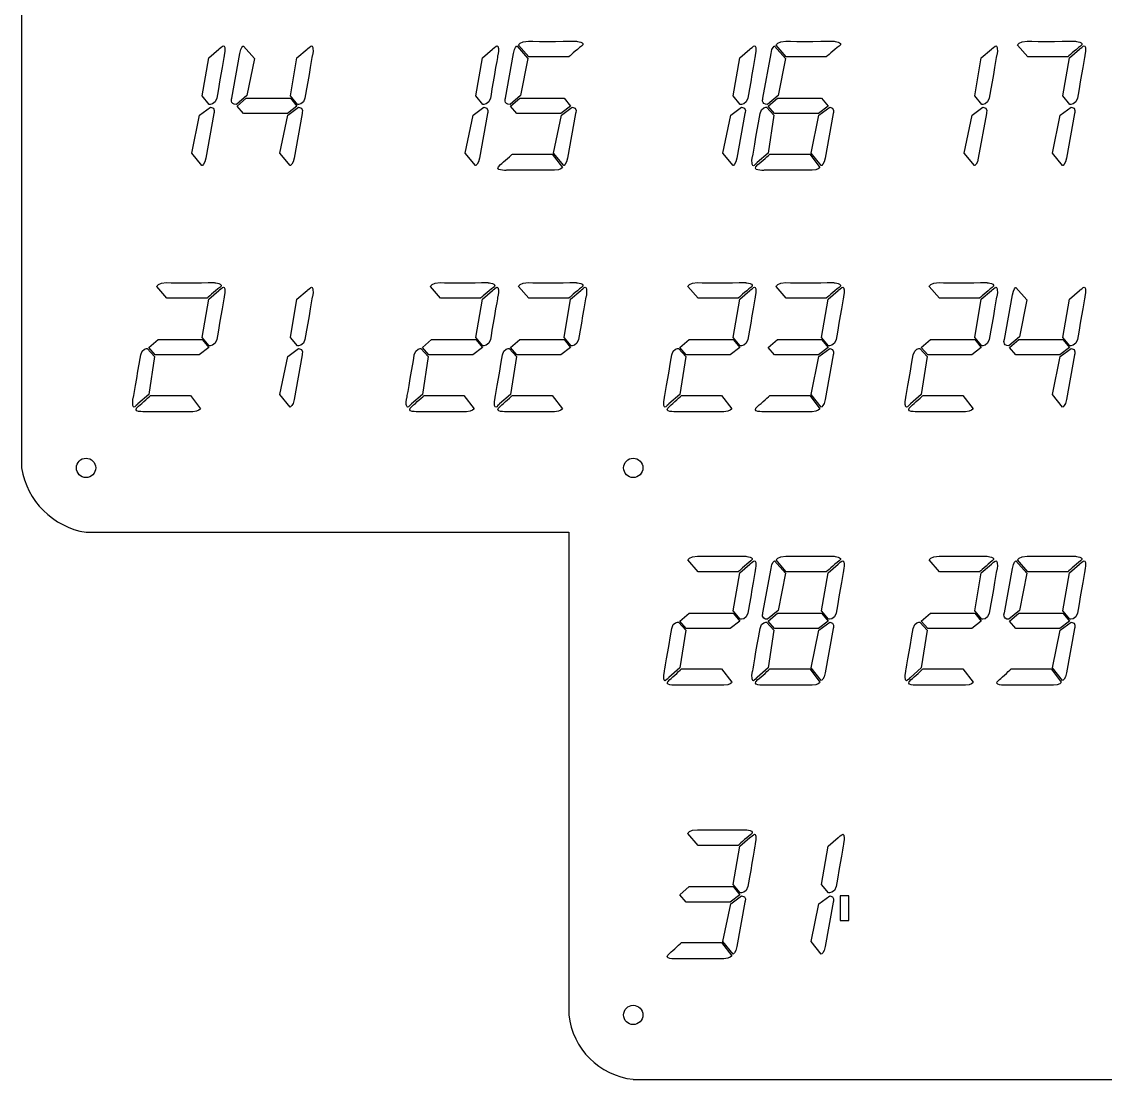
# Model space of a CAD drawing. Header units: millimetres. Extents: x 1990 to 2595, y 1357 to 1962.
# Drawn here: x 1989.5 to 2326.2, y 1357.1 to 1685.7 of the extents above; entities that cross this region are included whole.
import ezdxf

# ---------------------------------------------------------------- set-up
doc = ezdxf.new("R2010")
doc.units = ezdxf.units.MM

msp = doc.modelspace()

# ---------------------------------------------------------------- linework, layer by layer
at = {"color": 7, "linetype": 'Continuous', "lineweight": 25}
for p, q in [((1989.54, 1772.09), (1989.54, 1547.09)), ((2047.66, 1674.51), (2050.81, 1677.22)), ((2058.43, 1678.18), (2061.84, 1674.33)), ((2075.06, 1674.51), (2078.22, 1677.22)), ((2132.66, 1674.51), (2135.81, 1677.22)), ((2143.43, 1678.18), (2146.84, 1674.33)), ((2147.09, 1674.79), (2143.91, 1678.48)), ((2212.66, 1674.51), (2215.81, 1677.22)), ((2223.43, 1678.18), (2226.84, 1674.33)), ((2227.09, 1674.79), (2223.91, 1678.48)), ((2287.66, 1674.51), (2290.81, 1677.22)), ((2302.09, 1674.79), (2298.91, 1678.48)), ((2315.06, 1674.51), (2318.22, 1677.22)), ((2045.63, 1662.65), (2047.66, 1674.51)), ((2054.85, 1662.01), (2057.34, 1675.82)), ((2061.84, 1674.33), (2059.54, 1662.77)), ((2073.03, 1662.65), (2075.06, 1674.51)), ((2130.63, 1662.65), (2132.66, 1674.51)), ((2139.85, 1662.01), (2142.34, 1675.82)), ((2146.84, 1674.33), (2144.54, 1662.77)), ((2159.52, 1674.79), (2147.09, 1674.79)), ((2210.63, 1662.65), (2212.66, 1674.51)), ((2219.85, 1662.01), (2222.34, 1675.82)), ((2226.84, 1674.33), (2224.54, 1662.77)), ((2239.52, 1674.79), (2227.09, 1674.79)), ((2285.63, 1662.65), (2287.66, 1674.51)), ((2314.52, 1674.79), (2302.09, 1674.79)), ((2313.03, 1662.65), (2315.06, 1674.51)), ((2047.81, 1660.03), (2045.63, 1662.65)), ((2059.54, 1662.77), (2056.27, 1660.03)), ((2056.44, 1659.45), (2059.31, 1661.96)), ((2059.31, 1661.96), (2073.03, 1661.96)), ((2075.21, 1660.03), (2073.03, 1662.65)), ((2073.03, 1661.96), (2075.06, 1659.45)), ((2132.81, 1660.03), (2130.63, 1662.65)), ((2144.54, 1662.77), (2141.27, 1660.03)), ((2141.44, 1659.45), (2144.31, 1661.96)), ((2144.31, 1661.96), (2158.03, 1661.96)), ((2158.03, 1661.96), (2160.06, 1659.45)), ((2212.81, 1660.03), (2210.63, 1662.65)), ((2224.54, 1662.77), (2221.27, 1660.03)), ((2221.44, 1659.45), (2224.31, 1661.96)), ((2224.31, 1661.96), (2238.03, 1661.96)), ((2238.03, 1661.96), (2240.06, 1659.45)), ((2287.81, 1660.03), (2285.63, 1662.65)), ((2315.21, 1660.03), (2313.03, 1662.65)), ((2042.37, 1644.91), (2044.82, 1656.65)), ((2044.82, 1656.65), (2048.17, 1659.16)), ((2049.24, 1657.18), (2046.75, 1643.37)), ((2058.42, 1657.18), (2056.44, 1659.45)), ((2072.08, 1657.18), (2058.42, 1657.18)), ((2069.77, 1644.91), (2072.22, 1656.65)), ((2075.06, 1659.45), (2072.08, 1657.18)), ((2072.22, 1656.65), (2075.57, 1659.16)), ((2076.64, 1657.18), (2074.15, 1643.37)), ((2127.37, 1644.91), (2129.82, 1656.65)), ((2129.82, 1656.65), (2133.17, 1659.16)), ((2134.24, 1657.18), (2131.75, 1643.37)), ((2143.42, 1657.18), (2141.44, 1659.45)), ((2157.08, 1657.18), (2143.42, 1657.18)), ((2154.77, 1644.91), (2157.22, 1656.65)), ((2160.06, 1659.45), (2157.08, 1657.18)), ((2157.22, 1656.65), (2160.57, 1659.16)), ((2161.64, 1657.18), (2159.15, 1643.37)), ((2207.37, 1644.91), (2209.82, 1656.65)), ((2209.82, 1656.65), (2213.17, 1659.16)), ((2214.24, 1657.18), (2211.75, 1643.37)), ((2220.97, 1659.16), (2223.23, 1656.7)), ((2223.23, 1656.7), (2221.43, 1644.91)), ((2223.42, 1657.18), (2221.44, 1659.45)), ((2237.08, 1657.18), (2223.42, 1657.18)), ((2234.77, 1644.91), (2237.22, 1656.65)), ((2240.06, 1659.45), (2237.08, 1657.18)), ((2237.22, 1656.65), (2240.57, 1659.16)), ((2241.64, 1657.18), (2239.15, 1643.37)), ((2282.37, 1644.91), (2284.82, 1656.65)), ((2284.82, 1656.65), (2288.17, 1659.16)), ((2289.24, 1657.18), (2286.75, 1643.37)), ((2309.77, 1644.91), (2312.22, 1656.65)), ((2312.22, 1656.65), (2315.57, 1659.16)), ((2316.64, 1657.18), (2314.15, 1643.37)), ((2045.54, 1641), (2042.37, 1644.91)), ((2072.94, 1641), (2069.77, 1644.91)), ((2130.54, 1641), (2127.37, 1644.91)), ((2141.98, 1644.62), (2154.36, 1644.62)), ((2154.36, 1644.62), (2157.53, 1640.47)), ((2157.94, 1641), (2154.77, 1644.91)), ((2210.54, 1641), (2207.37, 1644.91)), ((2221.43, 1644.91), (2218.04, 1641.97)), ((2221.98, 1644.62), (2234.36, 1644.62)), ((2234.36, 1644.62), (2237.53, 1640.47)), ((2237.94, 1641), (2234.77, 1644.91)), ((2285.54, 1641), (2282.37, 1644.91)), ((2312.94, 1641), (2309.77, 1644.91)), ((2034.69, 1599.79), (2031.51, 1603.48)), ((2119.69, 1599.79), (2116.51, 1603.48)), ((2147.09, 1599.79), (2143.91, 1603.48)), ((2199.69, 1599.79), (2196.51, 1603.48)), ((2227.09, 1599.79), (2223.91, 1603.48)), ((2274.69, 1599.79), (2271.51, 1603.48)), ((2298.43, 1603.18), (2301.84, 1599.33)), ((2047.12, 1599.79), (2034.69, 1599.79)), ((2045.63, 1587.65), (2047.66, 1599.51)), ((2047.66, 1599.51), (2050.81, 1602.22)), ((2073.03, 1587.65), (2075.06, 1599.51)), ((2075.06, 1599.51), (2078.22, 1602.22)), ((2132.12, 1599.79), (2119.69, 1599.79)), ((2130.63, 1587.65), (2132.66, 1599.51)), ((2132.66, 1599.51), (2135.81, 1602.22)), ((2159.52, 1599.79), (2147.09, 1599.79)), ((2158.03, 1587.65), (2160.06, 1599.51)), ((2160.06, 1599.51), (2163.22, 1602.22)), ((2212.12, 1599.79), (2199.69, 1599.79)), ((2210.63, 1587.65), (2212.66, 1599.51)), ((2212.66, 1599.51), (2215.81, 1602.22)), ((2239.52, 1599.79), (2227.09, 1599.79)), ((2238.03, 1587.65), (2240.06, 1599.51)), ((2240.06, 1599.51), (2243.22, 1602.22)), ((2287.12, 1599.79), (2274.69, 1599.79)), ((2285.63, 1587.65), (2287.66, 1599.51)), ((2287.66, 1599.51), (2290.81, 1602.22)), ((2294.85, 1587.01), (2297.34, 1600.82)), ((2301.84, 1599.33), (2299.54, 1587.77)), ((2313.03, 1587.65), (2315.06, 1599.51)), ((2315.06, 1599.51), (2318.22, 1602.22)), ((2029.04, 1584.45), (2031.91, 1586.96)), ((2031.91, 1586.96), (2045.63, 1586.96)), ((2047.81, 1585.03), (2045.63, 1587.65)), ((2045.63, 1586.96), (2047.66, 1584.45)), ((2075.21, 1585.03), (2073.03, 1587.65)), ((2114.04, 1584.45), (2116.91, 1586.96)), ((2116.91, 1586.96), (2130.63, 1586.96)), ((2132.81, 1585.03), (2130.63, 1587.65)), ((2130.63, 1586.96), (2132.66, 1584.45)), ((2141.44, 1584.45), (2144.31, 1586.96)), ((2144.31, 1586.96), (2158.03, 1586.96)), ((2160.21, 1585.03), (2158.03, 1587.65)), ((2158.03, 1586.96), (2160.06, 1584.45)), ((2194.04, 1584.45), (2196.91, 1586.96)), ((2196.91, 1586.96), (2210.63, 1586.96)), ((2212.81, 1585.03), (2210.63, 1587.65)), ((2210.63, 1586.96), (2212.66, 1584.45)), ((2221.44, 1584.45), (2224.31, 1586.96)), ((2224.31, 1586.96), (2238.03, 1586.96)), ((2240.21, 1585.03), (2238.03, 1587.65)), ((2238.03, 1586.96), (2240.06, 1584.45)), ((2269.04, 1584.45), (2271.91, 1586.96)), ((2271.91, 1586.96), (2285.63, 1586.96)), ((2287.81, 1585.03), (2285.63, 1587.65)), ((2285.63, 1586.96), (2287.66, 1584.45)), ((2299.54, 1587.77), (2296.27, 1585.03)), ((2296.44, 1584.45), (2299.31, 1586.96)), ((2299.31, 1586.96), (2313.03, 1586.96)), ((2315.21, 1585.03), (2313.03, 1587.65)), ((2313.03, 1586.96), (2315.06, 1584.45)), ((2028.57, 1584.16), (2030.83, 1581.7)), ((2031.02, 1582.18), (2029.04, 1584.45)), ((2047.66, 1584.45), (2044.68, 1582.18)), ((2072.22, 1581.65), (2075.57, 1584.16)), ((2113.57, 1584.16), (2115.83, 1581.7)), ((2116.02, 1582.18), (2114.04, 1584.45)), ((2132.66, 1584.45), (2129.68, 1582.18)), ((2140.97, 1584.16), (2143.23, 1581.7)), ((2143.42, 1582.18), (2141.44, 1584.45)), ((2160.06, 1584.45), (2157.08, 1582.18)), ((2193.57, 1584.16), (2195.83, 1581.7)), ((2196.02, 1582.18), (2194.04, 1584.45)), ((2212.66, 1584.45), (2209.68, 1582.18)), ((2223.42, 1582.18), (2221.44, 1584.45)), ((2240.06, 1584.45), (2237.08, 1582.18)), ((2237.22, 1581.65), (2240.57, 1584.16)), ((2268.57, 1584.16), (2270.83, 1581.7)), ((2271.02, 1582.18), (2269.04, 1584.45)), ((2287.66, 1584.45), (2284.68, 1582.18)), ((2298.42, 1582.18), (2296.44, 1584.45)), ((2315.06, 1584.45), (2312.08, 1582.18)), ((2312.22, 1581.65), (2315.57, 1584.16)), ((2030.83, 1581.7), (2029.03, 1569.91)), ((2044.68, 1582.18), (2031.02, 1582.18)), ((2069.77, 1569.91), (2072.22, 1581.65)), ((2076.64, 1582.18), (2074.15, 1568.37)), ((2115.83, 1581.7), (2114.03, 1569.91)), ((2129.68, 1582.18), (2116.02, 1582.18)), ((2143.23, 1581.7), (2141.43, 1569.91)), ((2157.08, 1582.18), (2143.42, 1582.18)), ((2195.83, 1581.7), (2194.03, 1569.91)), ((2209.68, 1582.18), (2196.02, 1582.18)), ((2237.08, 1582.18), (2223.42, 1582.18)), ((2234.77, 1569.91), (2237.22, 1581.65)), ((2241.64, 1582.18), (2239.15, 1568.37)), ((2270.83, 1581.7), (2269.03, 1569.91)), ((2284.68, 1582.18), (2271.02, 1582.18)), ((2312.08, 1582.18), (2298.42, 1582.18)), ((2309.77, 1569.91), (2312.22, 1581.65)), ((2316.64, 1582.18), (2314.15, 1568.37)), ((2029.03, 1569.91), (2025.64, 1566.97)), ((2029.57, 1569.62), (2041.96, 1569.62)), ((2041.96, 1569.62), (2045.13, 1565.47)), ((2072.94, 1566), (2069.77, 1569.91)), ((2114.03, 1569.91), (2110.64, 1566.97)), ((2114.57, 1569.62), (2126.96, 1569.62)), ((2126.96, 1569.62), (2130.13, 1565.47)), ((2141.43, 1569.91), (2138.04, 1566.97)), ((2141.98, 1569.62), (2154.36, 1569.62)), ((2154.36, 1569.62), (2157.53, 1565.47)), ((2194.03, 1569.91), (2190.64, 1566.97)), ((2194.57, 1569.62), (2206.96, 1569.62)), ((2206.96, 1569.62), (2210.13, 1565.47)), ((2221.98, 1569.62), (2234.36, 1569.62)), ((2234.36, 1569.62), (2237.53, 1565.47)), ((2237.94, 1566), (2234.77, 1569.91)), ((2269.03, 1569.91), (2265.64, 1566.97)), ((2269.57, 1569.62), (2281.96, 1569.62)), ((2281.96, 1569.62), (2285.13, 1565.47)), ((2312.94, 1566), (2309.77, 1569.91)), ((2009.54, 1527.09), (2159.54, 1527.09)), ((2159.54, 1527.09), (2159.54, 1377.09)), ((2199.69, 1514.79), (2196.51, 1518.48)), ((2227.09, 1514.79), (2223.91, 1518.48)), ((2274.69, 1514.79), (2271.51, 1518.48)), ((2302.09, 1514.79), (2298.91, 1518.48)), ((2212.66, 1514.51), (2215.81, 1517.22)), ((2219.85, 1502.01), (2222.34, 1515.82)), ((2223.43, 1518.18), (2226.84, 1514.33)), ((2240.06, 1514.51), (2243.22, 1517.22)), ((2287.66, 1514.51), (2290.81, 1517.22)), ((2294.85, 1502.01), (2297.34, 1515.82)), ((2298.43, 1518.18), (2301.84, 1514.33)), ((2315.06, 1514.51), (2318.22, 1517.22)), ((2212.12, 1514.79), (2199.69, 1514.79)), ((2210.63, 1502.65), (2212.66, 1514.51)), ((2226.84, 1514.33), (2224.54, 1502.77)), ((2239.52, 1514.79), (2227.09, 1514.79)), ((2238.03, 1502.65), (2240.06, 1514.51)), ((2287.12, 1514.79), (2274.69, 1514.79)), ((2285.63, 1502.65), (2287.66, 1514.51)), ((2301.84, 1514.33), (2299.54, 1502.77)), ((2314.52, 1514.79), (2302.09, 1514.79)), ((2313.03, 1502.65), (2315.06, 1514.51)), ((2194.04, 1499.45), (2196.91, 1501.96)), ((2196.91, 1501.96), (2210.63, 1501.96)), ((2212.81, 1500.03), (2210.63, 1502.65)), ((2210.63, 1501.96), (2212.66, 1499.45)), ((2224.54, 1502.77), (2221.27, 1500.03)), ((2221.44, 1499.45), (2224.31, 1501.96)), ((2224.31, 1501.96), (2238.03, 1501.96)), ((2240.21, 1500.03), (2238.03, 1502.65)), ((2238.03, 1501.96), (2240.06, 1499.45)), ((2269.04, 1499.45), (2271.91, 1501.96)), ((2271.91, 1501.96), (2285.63, 1501.96)), ((2287.81, 1500.03), (2285.63, 1502.65)), ((2285.63, 1501.96), (2287.66, 1499.45)), ((2299.54, 1502.77), (2296.27, 1500.03)), ((2296.44, 1499.45), (2299.31, 1501.96)), ((2299.31, 1501.96), (2313.03, 1501.96)), ((2315.21, 1500.03), (2313.03, 1502.65)), ((2313.03, 1501.96), (2315.06, 1499.45)), ((2193.57, 1499.16), (2195.83, 1496.7)), ((2196.02, 1497.18), (2194.04, 1499.45)), ((2212.66, 1499.45), (2209.68, 1497.18)), ((2220.97, 1499.16), (2223.23, 1496.7)), ((2223.42, 1497.18), (2221.44, 1499.45)), ((2240.06, 1499.45), (2237.08, 1497.18)), ((2237.22, 1496.65), (2240.57, 1499.16)), ((2268.57, 1499.16), (2270.83, 1496.7)), ((2271.02, 1497.18), (2269.04, 1499.45)), ((2287.66, 1499.45), (2284.68, 1497.18)), ((2298.42, 1497.18), (2296.44, 1499.45)), ((2315.06, 1499.45), (2312.08, 1497.18)), ((2312.22, 1496.65), (2315.57, 1499.16)), ((2195.83, 1496.7), (2194.03, 1484.91)), ((2209.68, 1497.18), (2196.02, 1497.18)), ((2223.23, 1496.7), (2221.43, 1484.91)), ((2237.08, 1497.18), (2223.42, 1497.18)), ((2234.77, 1484.91), (2237.22, 1496.65)), ((2241.64, 1497.18), (2239.15, 1483.37)), ((2270.83, 1496.7), (2269.03, 1484.91)), ((2284.68, 1497.18), (2271.02, 1497.18)), ((2312.08, 1497.18), (2298.42, 1497.18)), ((2309.77, 1484.91), (2312.22, 1496.65)), ((2316.64, 1497.18), (2314.15, 1483.37)), ((2194.03, 1484.91), (2190.64, 1481.97)), ((2221.43, 1484.91), (2218.04, 1481.97)), ((2237.94, 1481), (2234.77, 1484.91)), ((2269.03, 1484.91), (2265.64, 1481.97)), ((2312.94, 1481), (2309.77, 1484.91)), ((2194.57, 1484.62), (2206.96, 1484.62)), ((2206.96, 1484.62), (2210.13, 1480.47)), ((2221.98, 1484.62), (2234.36, 1484.62)), ((2234.36, 1484.62), (2237.53, 1480.47)), ((2269.57, 1484.62), (2281.96, 1484.62)), ((2281.96, 1484.62), (2285.13, 1480.47)), ((2296.98, 1484.62), (2309.36, 1484.62)), ((2309.36, 1484.62), (2312.53, 1480.47)), ((2199.69, 1429.79), (2196.51, 1433.48)), ((2212.66, 1429.51), (2215.81, 1432.22)), ((2240.06, 1429.51), (2243.22, 1432.22)), ((2212.12, 1429.79), (2199.69, 1429.79)), ((2210.63, 1417.65), (2212.66, 1429.51)), ((2238.03, 1417.65), (2240.06, 1429.51)), ((2212.81, 1415.03), (2210.63, 1417.65)), ((2240.21, 1415.03), (2238.03, 1417.65)), ((2194.04, 1414.45), (2196.91, 1416.96)), ((2196.02, 1412.18), (2194.04, 1414.45)), ((2196.91, 1416.96), (2210.63, 1416.96)), ((2212.66, 1414.45), (2209.68, 1412.18)), ((2209.82, 1411.65), (2213.17, 1414.16)), ((2210.63, 1416.96), (2212.66, 1414.45)), ((2237.22, 1411.65), (2240.57, 1414.16)), ((2243.84, 1414.14), (2243.84, 1406.49)), ((2246.54, 1414.14), (2243.84, 1414.14)), ((2246.54, 1406.49), (2246.54, 1414.14)), ((2209.68, 1412.18), (2196.02, 1412.18)), ((2207.37, 1399.91), (2209.82, 1411.65)), ((2214.24, 1412.18), (2211.75, 1398.37)), ((2234.77, 1399.91), (2237.22, 1411.65)), ((2241.64, 1412.18), (2239.15, 1398.37)), ((2243.84, 1406.49), (2246.54, 1406.49)), ((2194.57, 1399.62), (2206.96, 1399.62)), ((2206.96, 1399.62), (2210.13, 1395.47)), ((2210.54, 1396), (2207.37, 1399.91)), ((2237.94, 1396), (2234.77, 1399.91)), ((2179.54, 1357.09), (2404.54, 1357.09))]:
    msp.add_line(p, q, dxfattribs=at)
for centre in [(2009.54, 1547.09), (2179.54, 1547.09), (2179.54, 1377.09)]:
    msp.add_circle(centre, 3, dxfattribs=at)
for centre, radius, start, end in [((2013.31, 1550.86), 24.07, 189.0087, 260.9913), ((2181.91, 1379.46), 22.49, 186.0382, 263.9618)]:
    msp.add_arc(centre, radius, start, end, dxfattribs=at)
for points in [[(2050.81, 1677.22), (2050.81, 1677.22), (2052.06, 1678.28), (2052.23, 1678.24)], [(2052.23, 1678.24), (2052.51, 1678.18), (2052.62, 1677.76), (2052.65, 1677.44)], [(2052.65, 1677.44), (2052.75, 1676.35), (2052.42, 1675.11), (2052.42, 1675.11)], [(2057.34, 1675.82), (2057.62, 1677.85), (2058.43, 1678.18), (2058.43, 1678.18)], [(2078.22, 1677.22), (2078.22, 1677.22), (2079.46, 1678.28), (2079.63, 1678.24)], [(2079.63, 1678.24), (2079.91, 1678.18), (2080.02, 1677.76), (2080.05, 1677.44)], [(2080.05, 1677.44), (2080.15, 1676.35), (2079.82, 1675.11), (2079.82, 1675.11)], [(2135.81, 1677.22), (2135.81, 1677.22), (2137.06, 1678.28), (2137.23, 1678.24)], [(2137.23, 1678.24), (2137.51, 1678.18), (2137.62, 1677.76), (2137.65, 1677.44)], [(2137.65, 1677.44), (2137.75, 1676.35), (2137.42, 1675.11), (2137.42, 1675.11)], [(2142.34, 1675.82), (2142.62, 1677.85), (2143.43, 1678.18), (2143.43, 1678.18)], [(2143.91, 1678.48), (2143.91, 1678.48), (2144.29, 1679.69), (2146.95, 1679.65)], [(2146.95, 1679.65), (2149.61, 1679.6), (2161.78, 1679.65), (2161.78, 1679.65)], [(2163.5, 1678.18), (2161.91, 1676.97), (2159.52, 1674.79), (2159.52, 1674.79)], [(2161.78, 1679.65), (2161.78, 1679.65), (2165.1, 1679.38), (2163.5, 1678.18)], [(2215.81, 1677.22), (2215.81, 1677.22), (2217.06, 1678.28), (2217.23, 1678.24)], [(2217.23, 1678.24), (2217.51, 1678.18), (2217.62, 1677.76), (2217.65, 1677.44)], [(2217.65, 1677.44), (2217.75, 1676.35), (2217.42, 1675.11), (2217.42, 1675.11)], [(2222.34, 1675.82), (2222.62, 1677.85), (2223.43, 1678.18), (2223.43, 1678.18)], [(2223.91, 1678.48), (2223.91, 1678.48), (2224.29, 1679.69), (2226.95, 1679.65)], [(2226.95, 1679.65), (2229.61, 1679.6), (2241.78, 1679.65), (2241.78, 1679.65)], [(2243.5, 1678.18), (2241.91, 1676.97), (2239.52, 1674.79), (2239.52, 1674.79)], [(2241.78, 1679.65), (2241.78, 1679.65), (2245.1, 1679.38), (2243.5, 1678.18)], [(2290.81, 1677.22), (2290.81, 1677.22), (2292.06, 1678.28), (2292.23, 1678.24)], [(2292.23, 1678.24), (2292.51, 1678.18), (2292.62, 1677.76), (2292.65, 1677.44)], [(2292.65, 1677.44), (2292.75, 1676.35), (2292.42, 1675.11), (2292.42, 1675.11)], [(2298.91, 1678.48), (2298.91, 1678.48), (2299.29, 1679.69), (2301.95, 1679.65)], [(2301.95, 1679.65), (2304.61, 1679.6), (2316.78, 1679.65), (2316.78, 1679.65)], [(2318.5, 1678.18), (2316.91, 1676.97), (2314.52, 1674.79), (2314.52, 1674.79)], [(2316.78, 1679.65), (2316.78, 1679.65), (2320.1, 1679.38), (2318.5, 1678.18)], [(2318.22, 1677.22), (2318.22, 1677.22), (2319.46, 1678.28), (2319.63, 1678.24)], [(2319.63, 1678.24), (2319.91, 1678.18), (2320.02, 1677.76), (2320.05, 1677.44)], [(2320.05, 1677.44), (2320.15, 1676.35), (2319.82, 1675.11), (2319.82, 1675.11)], [(2052.42, 1675.11), (2052.42, 1675.11), (2050.5, 1663.98), (2050.16, 1661.96)], [(2079.82, 1675.11), (2079.82, 1675.11), (2077.9, 1663.98), (2077.56, 1661.96)], [(2137.42, 1675.11), (2137.42, 1675.11), (2135.5, 1663.98), (2135.16, 1661.96)], [(2217.42, 1675.11), (2217.42, 1675.11), (2215.5, 1663.98), (2215.16, 1661.96)], [(2292.42, 1675.11), (2292.42, 1675.11), (2290.5, 1663.98), (2290.16, 1661.96)], [(2319.82, 1675.11), (2319.82, 1675.11), (2317.9, 1663.98), (2317.56, 1661.96)], [(2050.16, 1661.96), (2049.82, 1659.93), (2047.81, 1660.03), (2047.81, 1660.03)], [(2056.27, 1660.03), (2054.09, 1660.03), (2054.85, 1662.01), (2054.85, 1662.01)], [(2077.56, 1661.96), (2077.23, 1659.93), (2075.21, 1660.03), (2075.21, 1660.03)], [(2135.16, 1661.96), (2134.82, 1659.93), (2132.81, 1660.03), (2132.81, 1660.03)], [(2141.27, 1660.03), (2139.09, 1660.03), (2139.85, 1662.01), (2139.85, 1662.01)], [(2215.16, 1661.96), (2214.82, 1659.93), (2212.81, 1660.03), (2212.81, 1660.03)], [(2221.27, 1660.03), (2219.09, 1660.03), (2219.85, 1662.01), (2219.85, 1662.01)], [(2290.16, 1661.96), (2289.82, 1659.93), (2287.81, 1660.03), (2287.81, 1660.03)], [(2317.56, 1661.96), (2317.23, 1659.93), (2315.21, 1660.03), (2315.21, 1660.03)], [(2048.17, 1659.16), (2049.95, 1659.16), (2049.24, 1657.18), (2049.24, 1657.18)], [(2075.57, 1659.16), (2077.35, 1659.16), (2076.64, 1657.18), (2076.64, 1657.18)], [(2133.17, 1659.16), (2134.95, 1659.16), (2134.24, 1657.18), (2134.24, 1657.18)], [(2160.57, 1659.16), (2162.35, 1659.16), (2161.64, 1657.18), (2161.64, 1657.18)], [(2213.17, 1659.16), (2214.95, 1659.16), (2214.24, 1657.18), (2214.24, 1657.18)], [(2216.67, 1644.08), (2216.67, 1644.08), (2218.59, 1655.21), (2218.93, 1657.23)], [(2218.93, 1657.23), (2219.26, 1659.25), (2220.97, 1659.16), (2220.97, 1659.16)], [(2240.57, 1659.16), (2242.35, 1659.16), (2241.64, 1657.18), (2241.64, 1657.18)], [(2288.17, 1659.16), (2289.95, 1659.16), (2289.24, 1657.18), (2289.24, 1657.18)], [(2315.57, 1659.16), (2317.35, 1659.16), (2316.64, 1657.18), (2316.64, 1657.18)], [(2046.75, 1643.37), (2046.47, 1641.34), (2045.54, 1641), (2045.54, 1641)], [(2074.15, 1643.37), (2073.87, 1641.34), (2072.94, 1641), (2072.94, 1641)], [(2131.75, 1643.37), (2131.47, 1641.34), (2130.54, 1641), (2130.54, 1641)], [(2138.29, 1641.31), (2139.2, 1642.05), (2141.98, 1644.62), (2141.98, 1644.62)], [(2159.15, 1643.37), (2158.87, 1641.34), (2157.94, 1641), (2157.94, 1641)], [(2211.75, 1643.37), (2211.47, 1641.34), (2210.54, 1641), (2210.54, 1641)], [(2216.44, 1641.75), (2216.34, 1642.83), (2216.67, 1644.08), (2216.67, 1644.08)], [(2218.29, 1641.31), (2219.2, 1642.05), (2221.98, 1644.62), (2221.98, 1644.62)], [(2239.15, 1643.37), (2238.87, 1641.34), (2237.94, 1641), (2237.94, 1641)], [(2286.75, 1643.37), (2286.47, 1641.34), (2285.54, 1641), (2285.54, 1641)], [(2314.15, 1643.37), (2313.87, 1641.34), (2312.94, 1641), (2312.94, 1641)], [(2140.19, 1639.55), (2140.19, 1639.55), (2135.74, 1639.26), (2138.29, 1641.31)], [(2220.19, 1639.55), (2220.19, 1639.55), (2215.74, 1639.26), (2218.29, 1641.31)], [(2216.86, 1640.94), (2216.58, 1641), (2216.47, 1641.43), (2216.44, 1641.75)], [(2218.04, 1641.97), (2218.04, 1641.97), (2217.03, 1640.91), (2216.86, 1640.94)], [(2031.51, 1603.48), (2031.51, 1603.48), (2031.89, 1604.69), (2034.55, 1604.65)], [(2034.55, 1604.65), (2037.21, 1604.6), (2049.38, 1604.65), (2049.38, 1604.65)], [(2051.1, 1603.18), (2049.51, 1601.97), (2047.12, 1599.79), (2047.12, 1599.79)], [(2049.38, 1604.65), (2049.38, 1604.65), (2052.7, 1604.38), (2051.1, 1603.18)], [(2050.81, 1602.22), (2050.81, 1602.22), (2052.06, 1603.28), (2052.23, 1603.24)], [(2052.23, 1603.24), (2052.51, 1603.18), (2052.62, 1602.76), (2052.65, 1602.44)], [(2078.22, 1602.22), (2078.22, 1602.22), (2079.46, 1603.28), (2079.63, 1603.24)], [(2079.63, 1603.24), (2079.91, 1603.18), (2080.02, 1602.76), (2080.05, 1602.44)], [(2116.51, 1603.48), (2116.51, 1603.48), (2116.89, 1604.69), (2119.55, 1604.65)], [(2119.55, 1604.65), (2122.21, 1604.6), (2134.38, 1604.65), (2134.38, 1604.65)], [(2136.1, 1603.18), (2134.51, 1601.97), (2132.12, 1599.79), (2132.12, 1599.79)], [(2134.38, 1604.65), (2134.38, 1604.65), (2137.7, 1604.38), (2136.1, 1603.18)], [(2135.81, 1602.22), (2135.81, 1602.22), (2137.06, 1603.28), (2137.23, 1603.24)], [(2137.23, 1603.24), (2137.51, 1603.18), (2137.62, 1602.76), (2137.65, 1602.44)], [(2143.91, 1603.48), (2143.91, 1603.48), (2144.29, 1604.69), (2146.95, 1604.65)], [(2146.95, 1604.65), (2149.61, 1604.6), (2161.78, 1604.65), (2161.78, 1604.65)], [(2163.5, 1603.18), (2161.91, 1601.97), (2159.52, 1599.79), (2159.52, 1599.79)], [(2161.78, 1604.65), (2161.78, 1604.65), (2165.1, 1604.38), (2163.5, 1603.18)], [(2163.22, 1602.22), (2163.22, 1602.22), (2164.46, 1603.28), (2164.63, 1603.24)], [(2164.63, 1603.24), (2164.91, 1603.18), (2165.02, 1602.76), (2165.05, 1602.44)], [(2196.51, 1603.48), (2196.51, 1603.48), (2196.89, 1604.69), (2199.55, 1604.65)], [(2199.55, 1604.65), (2202.21, 1604.6), (2214.38, 1604.65), (2214.38, 1604.65)], [(2216.1, 1603.18), (2214.51, 1601.97), (2212.12, 1599.79), (2212.12, 1599.79)], [(2214.38, 1604.65), (2214.38, 1604.65), (2217.7, 1604.38), (2216.1, 1603.18)], [(2215.81, 1602.22), (2215.81, 1602.22), (2217.06, 1603.28), (2217.23, 1603.24)], [(2217.23, 1603.24), (2217.51, 1603.18), (2217.62, 1602.76), (2217.65, 1602.44)], [(2223.91, 1603.48), (2223.91, 1603.48), (2224.29, 1604.69), (2226.95, 1604.65)], [(2226.95, 1604.65), (2229.61, 1604.6), (2241.78, 1604.65), (2241.78, 1604.65)], [(2243.5, 1603.18), (2241.91, 1601.97), (2239.52, 1599.79), (2239.52, 1599.79)], [(2241.78, 1604.65), (2241.78, 1604.65), (2245.1, 1604.38), (2243.5, 1603.18)], [(2243.22, 1602.22), (2243.22, 1602.22), (2244.46, 1603.28), (2244.63, 1603.24)], [(2244.63, 1603.24), (2244.91, 1603.18), (2245.02, 1602.76), (2245.05, 1602.44)], [(2271.51, 1603.48), (2271.51, 1603.48), (2271.89, 1604.69), (2274.55, 1604.65)], [(2274.55, 1604.65), (2277.21, 1604.6), (2289.38, 1604.65), (2289.38, 1604.65)], [(2291.1, 1603.18), (2289.51, 1601.97), (2287.12, 1599.79), (2287.12, 1599.79)], [(2289.38, 1604.65), (2289.38, 1604.65), (2292.7, 1604.38), (2291.1, 1603.18)], [(2290.81, 1602.22), (2290.81, 1602.22), (2292.06, 1603.28), (2292.23, 1603.24)], [(2292.23, 1603.24), (2292.51, 1603.18), (2292.62, 1602.76), (2292.65, 1602.44)], [(2297.34, 1600.82), (2297.62, 1602.85), (2298.43, 1603.18), (2298.43, 1603.18)], [(2318.22, 1602.22), (2318.22, 1602.22), (2319.46, 1603.28), (2319.63, 1603.24)], [(2319.63, 1603.24), (2319.91, 1603.18), (2320.02, 1602.76), (2320.05, 1602.44)], [(2052.42, 1600.11), (2052.42, 1600.11), (2050.5, 1588.98), (2050.16, 1586.96)], [(2052.65, 1602.44), (2052.75, 1601.35), (2052.42, 1600.11), (2052.42, 1600.11)], [(2079.82, 1600.11), (2079.82, 1600.11), (2077.9, 1588.98), (2077.56, 1586.96)], [(2080.05, 1602.44), (2080.15, 1601.35), (2079.82, 1600.11), (2079.82, 1600.11)], [(2137.42, 1600.11), (2137.42, 1600.11), (2135.5, 1588.98), (2135.16, 1586.96)], [(2137.65, 1602.44), (2137.75, 1601.35), (2137.42, 1600.11), (2137.42, 1600.11)], [(2164.82, 1600.11), (2164.82, 1600.11), (2162.9, 1588.98), (2162.56, 1586.96)], [(2165.05, 1602.44), (2165.15, 1601.35), (2164.82, 1600.11), (2164.82, 1600.11)], [(2217.42, 1600.11), (2217.42, 1600.11), (2215.5, 1588.98), (2215.16, 1586.96)], [(2217.65, 1602.44), (2217.75, 1601.35), (2217.42, 1600.11), (2217.42, 1600.11)], [(2244.82, 1600.11), (2244.82, 1600.11), (2242.9, 1588.98), (2242.56, 1586.96)], [(2245.05, 1602.44), (2245.15, 1601.35), (2244.82, 1600.11), (2244.82, 1600.11)], [(2292.42, 1600.11), (2292.42, 1600.11), (2290.5, 1588.98), (2290.16, 1586.96)], [(2292.65, 1602.44), (2292.75, 1601.35), (2292.42, 1600.11), (2292.42, 1600.11)], [(2319.82, 1600.11), (2319.82, 1600.11), (2317.9, 1588.98), (2317.56, 1586.96)], [(2320.05, 1602.44), (2320.15, 1601.35), (2319.82, 1600.11), (2319.82, 1600.11)], [(2050.16, 1586.96), (2049.82, 1584.93), (2047.81, 1585.03), (2047.81, 1585.03)], [(2077.56, 1586.96), (2077.23, 1584.93), (2075.21, 1585.03), (2075.21, 1585.03)], [(2135.16, 1586.96), (2134.82, 1584.93), (2132.81, 1585.03), (2132.81, 1585.03)], [(2162.56, 1586.96), (2162.23, 1584.93), (2160.21, 1585.03), (2160.21, 1585.03)], [(2215.16, 1586.96), (2214.82, 1584.93), (2212.81, 1585.03), (2212.81, 1585.03)], [(2242.56, 1586.96), (2242.23, 1584.93), (2240.21, 1585.03), (2240.21, 1585.03)], [(2290.16, 1586.96), (2289.82, 1584.93), (2287.81, 1585.03), (2287.81, 1585.03)], [(2296.27, 1585.03), (2294.09, 1585.03), (2294.85, 1587.01), (2294.85, 1587.01)], [(2317.56, 1586.96), (2317.23, 1584.93), (2315.21, 1585.03), (2315.21, 1585.03)], [(2026.53, 1582.23), (2026.86, 1584.25), (2028.57, 1584.16), (2028.57, 1584.16)], [(2075.57, 1584.16), (2077.35, 1584.16), (2076.64, 1582.18), (2076.64, 1582.18)], [(2111.53, 1582.23), (2111.86, 1584.25), (2113.57, 1584.16), (2113.57, 1584.16)], [(2138.93, 1582.23), (2139.26, 1584.25), (2140.97, 1584.16), (2140.97, 1584.16)], [(2191.53, 1582.23), (2191.86, 1584.25), (2193.57, 1584.16), (2193.57, 1584.16)], [(2240.57, 1584.16), (2242.35, 1584.16), (2241.64, 1582.18), (2241.64, 1582.18)], [(2266.53, 1582.23), (2266.86, 1584.25), (2268.57, 1584.16), (2268.57, 1584.16)], [(2315.57, 1584.16), (2317.35, 1584.16), (2316.64, 1582.18), (2316.64, 1582.18)], [(2024.27, 1569.08), (2024.27, 1569.08), (2026.19, 1580.21), (2026.53, 1582.23)], [(2109.27, 1569.08), (2109.27, 1569.08), (2111.19, 1580.21), (2111.53, 1582.23)], [(2136.67, 1569.08), (2136.67, 1569.08), (2138.59, 1580.21), (2138.93, 1582.23)], [(2189.27, 1569.08), (2189.27, 1569.08), (2191.19, 1580.21), (2191.53, 1582.23)], [(2264.27, 1569.08), (2264.27, 1569.08), (2266.19, 1580.21), (2266.53, 1582.23)], [(2024.04, 1566.75), (2023.93, 1567.83), (2024.27, 1569.08), (2024.27, 1569.08)], [(2025.89, 1566.31), (2026.8, 1567.05), (2029.57, 1569.62), (2029.57, 1569.62)], [(2109.04, 1566.75), (2108.93, 1567.83), (2109.27, 1569.08), (2109.27, 1569.08)], [(2110.89, 1566.31), (2111.8, 1567.05), (2114.57, 1569.62), (2114.57, 1569.62)], [(2136.44, 1566.75), (2136.34, 1567.83), (2136.67, 1569.08), (2136.67, 1569.08)], [(2138.29, 1566.31), (2139.2, 1567.05), (2141.98, 1569.62), (2141.98, 1569.62)], [(2189.04, 1566.75), (2188.93, 1567.83), (2189.27, 1569.08), (2189.27, 1569.08)], [(2190.89, 1566.31), (2191.8, 1567.05), (2194.57, 1569.62), (2194.57, 1569.62)], [(2218.29, 1566.31), (2219.2, 1567.05), (2221.98, 1569.62), (2221.98, 1569.62)], [(2264.04, 1566.75), (2263.93, 1567.83), (2264.27, 1569.08), (2264.27, 1569.08)], [(2265.89, 1566.31), (2266.8, 1567.05), (2269.57, 1569.62), (2269.57, 1569.62)], [(2027.79, 1564.55), (2027.79, 1564.55), (2023.34, 1564.26), (2025.89, 1566.31)], [(2024.46, 1565.94), (2024.18, 1566), (2024.07, 1566.43), (2024.04, 1566.75)], [(2025.64, 1566.97), (2025.64, 1566.97), (2024.63, 1565.91), (2024.46, 1565.94)], [(2074.15, 1568.37), (2073.87, 1566.34), (2072.94, 1566), (2072.94, 1566)], [(2112.79, 1564.55), (2112.79, 1564.55), (2108.34, 1564.26), (2110.89, 1566.31)], [(2109.46, 1565.94), (2109.18, 1566), (2109.07, 1566.43), (2109.04, 1566.75)], [(2110.64, 1566.97), (2110.64, 1566.97), (2109.63, 1565.91), (2109.46, 1565.94)], [(2140.19, 1564.55), (2140.19, 1564.55), (2135.74, 1564.26), (2138.29, 1566.31)], [(2136.86, 1565.94), (2136.58, 1566), (2136.47, 1566.43), (2136.44, 1566.75)], [(2138.04, 1566.97), (2138.04, 1566.97), (2137.03, 1565.91), (2136.86, 1565.94)], [(2192.79, 1564.55), (2192.79, 1564.55), (2188.34, 1564.26), (2190.89, 1566.31)], [(2189.46, 1565.94), (2189.18, 1566), (2189.07, 1566.43), (2189.04, 1566.75)], [(2190.64, 1566.97), (2190.64, 1566.97), (2189.63, 1565.91), (2189.46, 1565.94)], [(2220.19, 1564.55), (2220.19, 1564.55), (2215.74, 1564.26), (2218.29, 1566.31)], [(2239.15, 1568.37), (2238.87, 1566.34), (2237.94, 1566), (2237.94, 1566)], [(2267.79, 1564.55), (2267.79, 1564.55), (2263.34, 1564.26), (2265.89, 1566.31)], [(2264.46, 1565.94), (2264.18, 1566), (2264.07, 1566.43), (2264.04, 1566.75)], [(2265.64, 1566.97), (2265.64, 1566.97), (2264.63, 1565.91), (2264.46, 1565.94)], [(2314.15, 1568.37), (2313.87, 1566.34), (2312.94, 1566), (2312.94, 1566)], [(2196.51, 1518.48), (2196.51, 1518.48), (2196.89, 1519.69), (2199.55, 1519.65)], [(2199.55, 1519.65), (2202.21, 1519.6), (2214.38, 1519.65), (2214.38, 1519.65)], [(2214.38, 1519.65), (2214.38, 1519.65), (2217.7, 1519.38), (2216.1, 1518.18)], [(2223.91, 1518.48), (2223.91, 1518.48), (2224.29, 1519.69), (2226.95, 1519.65)], [(2226.95, 1519.65), (2229.61, 1519.6), (2241.78, 1519.65), (2241.78, 1519.65)], [(2241.78, 1519.65), (2241.78, 1519.65), (2245.1, 1519.38), (2243.5, 1518.18)], [(2271.51, 1518.48), (2271.51, 1518.48), (2271.89, 1519.69), (2274.55, 1519.65)], [(2274.55, 1519.65), (2277.21, 1519.6), (2289.38, 1519.65), (2289.38, 1519.65)], [(2289.38, 1519.65), (2289.38, 1519.65), (2292.7, 1519.38), (2291.1, 1518.18)], [(2298.91, 1518.48), (2298.91, 1518.48), (2299.29, 1519.69), (2301.95, 1519.65)], [(2301.95, 1519.65), (2304.61, 1519.6), (2316.78, 1519.65), (2316.78, 1519.65)], [(2316.78, 1519.65), (2316.78, 1519.65), (2320.1, 1519.38), (2318.5, 1518.18)], [(2216.1, 1518.18), (2214.51, 1516.97), (2212.12, 1514.79), (2212.12, 1514.79)], [(2217.42, 1515.11), (2217.42, 1515.11), (2215.5, 1503.98), (2215.16, 1501.96)], [(2215.81, 1517.22), (2215.81, 1517.22), (2217.06, 1518.28), (2217.23, 1518.24)], [(2217.23, 1518.24), (2217.51, 1518.18), (2217.62, 1517.76), (2217.65, 1517.44)], [(2217.65, 1517.44), (2217.75, 1516.35), (2217.42, 1515.11), (2217.42, 1515.11)], [(2222.34, 1515.82), (2222.62, 1517.85), (2223.43, 1518.18), (2223.43, 1518.18)], [(2243.5, 1518.18), (2241.91, 1516.97), (2239.52, 1514.79), (2239.52, 1514.79)], [(2244.82, 1515.11), (2244.82, 1515.11), (2242.9, 1503.98), (2242.56, 1501.96)], [(2243.22, 1517.22), (2243.22, 1517.22), (2244.46, 1518.28), (2244.63, 1518.24)], [(2244.63, 1518.24), (2244.91, 1518.18), (2245.02, 1517.76), (2245.05, 1517.44)], [(2245.05, 1517.44), (2245.15, 1516.35), (2244.82, 1515.11), (2244.82, 1515.11)], [(2291.1, 1518.18), (2289.51, 1516.97), (2287.12, 1514.79), (2287.12, 1514.79)], [(2292.42, 1515.11), (2292.42, 1515.11), (2290.5, 1503.98), (2290.16, 1501.96)], [(2290.81, 1517.22), (2290.81, 1517.22), (2292.06, 1518.28), (2292.23, 1518.24)], [(2292.23, 1518.24), (2292.51, 1518.18), (2292.62, 1517.76), (2292.65, 1517.44)], [(2292.65, 1517.44), (2292.75, 1516.35), (2292.42, 1515.11), (2292.42, 1515.11)], [(2297.34, 1515.82), (2297.62, 1517.85), (2298.43, 1518.18), (2298.43, 1518.18)], [(2318.5, 1518.18), (2316.91, 1516.97), (2314.52, 1514.79), (2314.52, 1514.79)], [(2319.82, 1515.11), (2319.82, 1515.11), (2317.9, 1503.98), (2317.56, 1501.96)], [(2318.22, 1517.22), (2318.22, 1517.22), (2319.46, 1518.28), (2319.63, 1518.24)], [(2319.63, 1518.24), (2319.91, 1518.18), (2320.02, 1517.76), (2320.05, 1517.44)], [(2320.05, 1517.44), (2320.15, 1516.35), (2319.82, 1515.11), (2319.82, 1515.11)], [(2215.16, 1501.96), (2214.82, 1499.93), (2212.81, 1500.03), (2212.81, 1500.03)], [(2221.27, 1500.03), (2219.09, 1500.03), (2219.85, 1502.01), (2219.85, 1502.01)], [(2242.56, 1501.96), (2242.23, 1499.93), (2240.21, 1500.03), (2240.21, 1500.03)], [(2290.16, 1501.96), (2289.82, 1499.93), (2287.81, 1500.03), (2287.81, 1500.03)], [(2296.27, 1500.03), (2294.09, 1500.03), (2294.85, 1502.01), (2294.85, 1502.01)], [(2317.56, 1501.96), (2317.23, 1499.93), (2315.21, 1500.03), (2315.21, 1500.03)], [(2191.53, 1497.23), (2191.86, 1499.25), (2193.57, 1499.16), (2193.57, 1499.16)], [(2218.93, 1497.23), (2219.26, 1499.25), (2220.97, 1499.16), (2220.97, 1499.16)], [(2240.57, 1499.16), (2242.35, 1499.16), (2241.64, 1497.18), (2241.64, 1497.18)], [(2266.53, 1497.23), (2266.86, 1499.25), (2268.57, 1499.16), (2268.57, 1499.16)], [(2315.57, 1499.16), (2317.35, 1499.16), (2316.64, 1497.18), (2316.64, 1497.18)], [(2189.27, 1484.08), (2189.27, 1484.08), (2191.19, 1495.21), (2191.53, 1497.23)], [(2216.67, 1484.08), (2216.67, 1484.08), (2218.59, 1495.21), (2218.93, 1497.23)], [(2264.27, 1484.08), (2264.27, 1484.08), (2266.19, 1495.21), (2266.53, 1497.23)], [(2192.79, 1479.55), (2192.79, 1479.55), (2188.34, 1479.26), (2190.89, 1481.31)], [(2189.04, 1481.75), (2188.93, 1482.83), (2189.27, 1484.08), (2189.27, 1484.08)], [(2189.46, 1480.94), (2189.18, 1481), (2189.07, 1481.43), (2189.04, 1481.75)], [(2190.64, 1481.97), (2190.64, 1481.97), (2189.63, 1480.91), (2189.46, 1480.94)], [(2190.89, 1481.31), (2191.8, 1482.05), (2194.57, 1484.62), (2194.57, 1484.62)], [(2220.19, 1479.55), (2220.19, 1479.55), (2215.74, 1479.26), (2218.29, 1481.31)], [(2216.44, 1481.75), (2216.34, 1482.83), (2216.67, 1484.08), (2216.67, 1484.08)], [(2216.86, 1480.94), (2216.58, 1481), (2216.47, 1481.43), (2216.44, 1481.75)], [(2218.04, 1481.97), (2218.04, 1481.97), (2217.03, 1480.91), (2216.86, 1480.94)], [(2218.29, 1481.31), (2219.2, 1482.05), (2221.98, 1484.62), (2221.98, 1484.62)], [(2239.15, 1483.37), (2238.87, 1481.34), (2237.94, 1481), (2237.94, 1481)], [(2267.79, 1479.55), (2267.79, 1479.55), (2263.34, 1479.26), (2265.89, 1481.31)], [(2264.04, 1481.75), (2263.93, 1482.83), (2264.27, 1484.08), (2264.27, 1484.08)], [(2264.46, 1480.94), (2264.18, 1481), (2264.07, 1481.43), (2264.04, 1481.75)], [(2265.64, 1481.97), (2265.64, 1481.97), (2264.63, 1480.91), (2264.46, 1480.94)], [(2265.89, 1481.31), (2266.8, 1482.05), (2269.57, 1484.62), (2269.57, 1484.62)], [(2295.19, 1479.55), (2295.19, 1479.55), (2290.74, 1479.26), (2293.29, 1481.31)], [(2293.29, 1481.31), (2294.2, 1482.05), (2296.98, 1484.62), (2296.98, 1484.62)], [(2314.15, 1483.37), (2313.87, 1481.34), (2312.94, 1481), (2312.94, 1481)], [(2196.51, 1433.48), (2196.51, 1433.48), (2196.89, 1434.69), (2199.55, 1434.65)], [(2199.55, 1434.65), (2202.21, 1434.6), (2214.38, 1434.65), (2214.38, 1434.65)], [(2214.38, 1434.65), (2214.38, 1434.65), (2217.7, 1434.38), (2216.1, 1433.18)], [(2216.1, 1433.18), (2214.51, 1431.97), (2212.12, 1429.79), (2212.12, 1429.79)], [(2215.81, 1432.22), (2215.81, 1432.22), (2217.06, 1433.28), (2217.23, 1433.24)], [(2217.23, 1433.24), (2217.51, 1433.18), (2217.62, 1432.76), (2217.65, 1432.44)], [(2217.65, 1432.44), (2217.75, 1431.35), (2217.42, 1430.11), (2217.42, 1430.11)], [(2243.22, 1432.22), (2243.22, 1432.22), (2244.46, 1433.28), (2244.63, 1433.24)], [(2244.63, 1433.24), (2244.91, 1433.18), (2245.02, 1432.76), (2245.05, 1432.44)], [(2245.05, 1432.44), (2245.15, 1431.35), (2244.82, 1430.11), (2244.82, 1430.11)], [(2217.42, 1430.11), (2217.42, 1430.11), (2215.5, 1418.98), (2215.16, 1416.96)], [(2244.82, 1430.11), (2244.82, 1430.11), (2242.9, 1418.98), (2242.56, 1416.96)], [(2215.16, 1416.96), (2214.82, 1414.93), (2212.81, 1415.03), (2212.81, 1415.03)], [(2213.17, 1414.16), (2214.95, 1414.16), (2214.24, 1412.18), (2214.24, 1412.18)], [(2242.56, 1416.96), (2242.23, 1414.93), (2240.21, 1415.03), (2240.21, 1415.03)], [(2240.57, 1414.16), (2242.35, 1414.16), (2241.64, 1412.18), (2241.64, 1412.18)], [(2190.89, 1396.31), (2191.8, 1397.05), (2194.57, 1399.62), (2194.57, 1399.62)], [(2211.75, 1398.37), (2211.47, 1396.34), (2210.54, 1396), (2210.54, 1396)], [(2239.15, 1398.37), (2238.87, 1396.34), (2237.94, 1396), (2237.94, 1396)], [(2192.79, 1394.55), (2192.79, 1394.55), (2188.34, 1394.26), (2190.89, 1396.31)]]:
    msp.add_open_spline(points, degree=3, dxfattribs=at)
for points in [[(2157.53, 1640.47), (2157.53, 1640.47), (2157, 1639.55), (2153.23, 1639.55), (2140.19, 1639.55), (2140.19, 1639.55)], [(2237.53, 1640.47), (2237.53, 1640.47), (2237, 1639.55), (2233.23, 1639.55), (2220.19, 1639.55), (2220.19, 1639.55)], [(2045.13, 1565.47), (2045.13, 1565.47), (2044.6, 1564.55), (2040.83, 1564.55), (2027.79, 1564.55), (2027.79, 1564.55)], [(2130.13, 1565.47), (2130.13, 1565.47), (2129.6, 1564.55), (2125.83, 1564.55), (2112.79, 1564.55), (2112.79, 1564.55)], [(2157.53, 1565.47), (2157.53, 1565.47), (2157, 1564.55), (2153.23, 1564.55), (2140.19, 1564.55), (2140.19, 1564.55)], [(2210.13, 1565.47), (2210.13, 1565.47), (2209.6, 1564.55), (2205.83, 1564.55), (2192.79, 1564.55), (2192.79, 1564.55)], [(2237.53, 1565.47), (2237.53, 1565.47), (2237, 1564.55), (2233.23, 1564.55), (2220.19, 1564.55), (2220.19, 1564.55)], [(2285.13, 1565.47), (2285.13, 1565.47), (2284.6, 1564.55), (2280.83, 1564.55), (2267.79, 1564.55), (2267.79, 1564.55)], [(2210.13, 1480.47), (2210.13, 1480.47), (2209.6, 1479.55), (2205.83, 1479.55), (2192.79, 1479.55), (2192.79, 1479.55)], [(2237.53, 1480.47), (2237.53, 1480.47), (2237, 1479.55), (2233.23, 1479.55), (2220.19, 1479.55), (2220.19, 1479.55)], [(2285.13, 1480.47), (2285.13, 1480.47), (2284.6, 1479.55), (2280.83, 1479.55), (2267.79, 1479.55), (2267.79, 1479.55)], [(2312.53, 1480.47), (2312.53, 1480.47), (2312, 1479.55), (2308.23, 1479.55), (2295.19, 1479.55), (2295.19, 1479.55)], [(2210.13, 1395.47), (2210.13, 1395.47), (2209.6, 1394.55), (2205.83, 1394.55), (2192.79, 1394.55), (2192.79, 1394.55)]]:
    msp.add_open_spline(points, degree=3, knots=[0, 0, 0, 0, 0.5, 0.5, 1, 1, 1, 1], dxfattribs=at)

doc.saveas('drawing.dxf')
